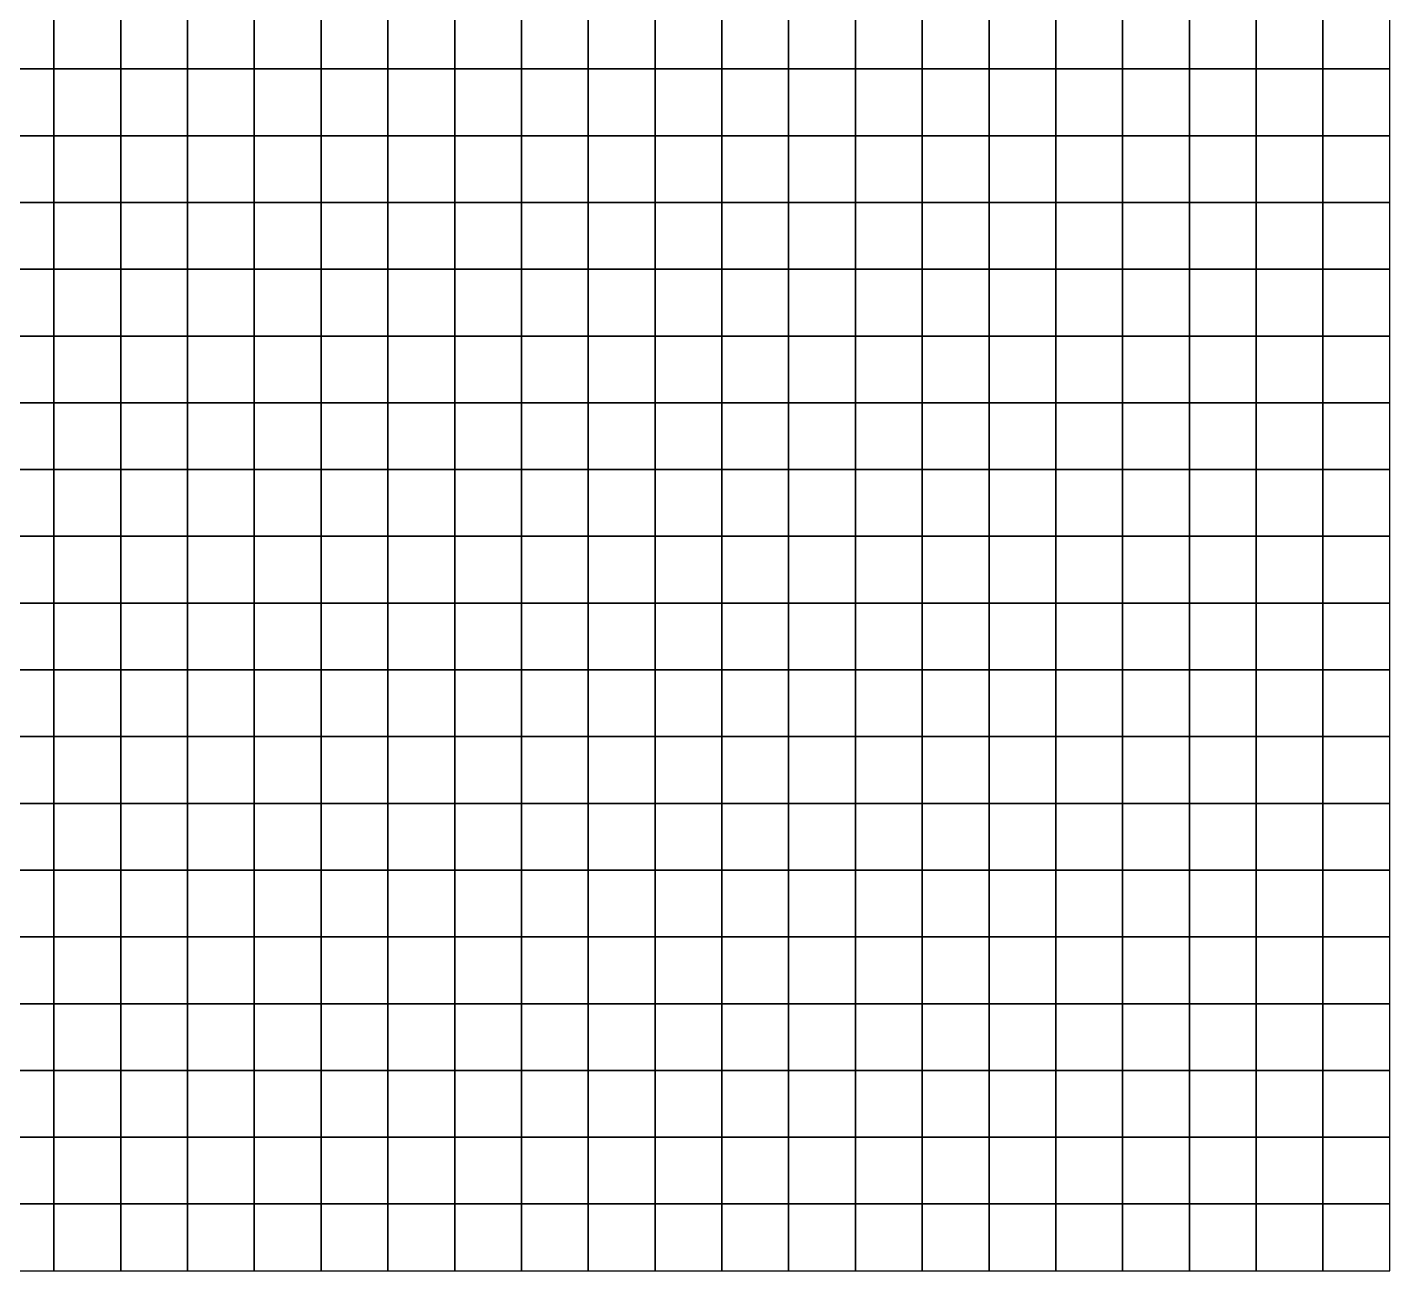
# Model space of a CAD drawing. Header units: metres. Extents: x 100 to 500, y 0 to 760.
# Drawn here: x 296 to 500, y 0 to 186.2 of the extents above; entities that cross this region are included whole.
import ezdxf

# ---------------------------------------------------------------- set-up
doc = ezdxf.new("R2010")
doc.units = ezdxf.units.M

msp = doc.modelspace()

# ---------------------------------------------------------------- linework, layer by layer
at = {"layer": 'C1'}
for points in [[(290, 180, -40.63), (300, 180, -41.93), (300, 190, -43.05), (290, 190, -41.46)], [(300, 180, -41.93), (310, 180, -42.42), (310, 190, -43.8), (300, 190, -43.05)], [(310, 180, -42.42), (320, 180, -42.12), (320, 190, -43.7), (310, 190, -43.8)], [(320, 180, -42.12), (330, 180, -41.02), (330, 190, -42.75), (320, 190, -43.7)], [(330, 180, -41.02), (340, 180, -40.7), (340, 190, -42.57), (330, 190, -42.75)], [(340, 180, -40.7), (350, 180, -41.16), (350, 190, -43.16), (340, 190, -42.57)], [(350, 180, -41.16), (360, 180, -42.39), (360, 190, -44.53), (350, 190, -43.16)], [(360, 180, -42.39), (370, 180, -44.41), (370, 190, -46.68), (360, 190, -44.53)], [(370, 180, -44.41), (380, 180, -47.19), (380, 190, -49.59), (370, 190, -46.68)], [(380, 180, -47.19), (390, 180, -50), (390, 190, -52.46), (380, 190, -49.59)], [(390, 180, -50), (400, 180, -52.82), (400, 190, -55.31), (390, 190, -52.46)], [(400, 180, -52.82), (410, 180, -55.66), (410, 190, -58.12), (400, 190, -55.31)], [(410, 180, -55.66), (420, 180, -58.52), (420, 190, -60.89), (410, 190, -58.12)], [(420, 180, -58.52), (430, 180, -61.39), (430, 190, -63.63), (420, 190, -60.89)], [(430, 180, -61.39), (440, 180, -63.3), (440, 190, -65.45), (430, 190, -63.63)], [(440, 180, -63.3), (450, 180, -64.26), (450, 190, -66.35), (440, 190, -65.45)], [(450, 180, -64.26), (460, 180, -64.24), (460, 190, -66.33), (450, 190, -66.35)], [(460, 180, -64.24), (470, 180, -63.27), (470, 190, -65.38), (460, 190, -66.33)], [(470, 180, -63.27), (480, 180, -61.34), (480, 190, -63.5), (470, 190, -65.38)], [(480, 180, -61.34), (490, 180, -59.79), (490, 190, -62), (480, 190, -63.5)], [(490, 180, -59.79), (500, 180, -58.63), (500, 190, -60.88), (490, 190, -62)], [(290, 170, -39.65), (300, 170, -40.65), (300, 180, -41.93), (290, 180, -40.63)], [(300, 170, -40.65), (310, 170, -40.95), (310, 180, -42.42), (300, 180, -41.93)], [(310, 170, -40.95), (320, 170, -40.56), (320, 180, -42.12), (310, 180, -42.42)], [(320, 170, -40.56), (330, 170, -39.48), (330, 180, -41.02), (320, 180, -42.12)], [(330, 170, -39.48), (340, 170, -39.13), (340, 180, -40.7), (330, 180, -41.02)], [(340, 170, -39.13), (350, 170, -39.51), (350, 180, -41.16), (340, 180, -40.7)], [(350, 170, -39.51), (360, 170, -40.61), (360, 180, -42.39), (350, 180, -41.16)], [(360, 170, -40.61), (370, 170, -42.44), (370, 180, -44.41), (360, 180, -42.39)], [(370, 170, -42.44), (380, 170, -45.01), (380, 180, -47.19), (370, 180, -44.41)], [(380, 170, -45.01), (390, 170, -47.65), (390, 180, -50), (380, 180, -47.19)], [(390, 170, -47.65), (400, 170, -50.39), (400, 180, -52.82), (390, 180, -50)], [(400, 170, -50.39), (410, 170, -53.22), (410, 180, -55.66), (400, 180, -52.82)], [(410, 170, -53.22), (420, 170, -56.14), (420, 180, -58.52), (410, 180, -55.66)], [(420, 170, -56.14), (430, 170, -59.14), (430, 180, -61.39), (420, 180, -58.52)], [(430, 170, -59.14), (440, 170, -61.15), (440, 180, -63.3), (430, 180, -61.39)], [(440, 170, -61.15), (450, 170, -62.16), (450, 180, -64.26), (440, 180, -63.3)], [(450, 170, -62.16), (460, 170, -62.18), (460, 180, -64.24), (450, 180, -64.26)], [(460, 170, -62.18), (470, 170, -61.2), (470, 180, -63.27), (460, 180, -64.24)], [(470, 170, -61.2), (480, 170, -59.22), (480, 180, -61.34), (470, 180, -63.27)], [(480, 170, -59.22), (490, 170, -57.63), (490, 180, -59.79), (480, 180, -61.34)], [(490, 170, -57.63), (500, 170, -56.44), (500, 180, -58.63), (490, 180, -59.79)], [(290, 160, -38.4), (300, 160, -39.15), (300, 170, -40.65), (290, 170, -39.65)], [(300, 160, -39.15), (310, 160, -39.34), (310, 170, -40.95), (300, 170, -40.65)], [(310, 160, -39.34), (320, 160, -38.97), (320, 170, -40.56), (310, 170, -40.95)], [(320, 160, -38.97), (330, 160, -38.04), (330, 170, -39.48), (320, 170, -40.56)], [(330, 160, -38.04), (340, 160, -37.76), (340, 170, -39.13), (330, 170, -39.48)], [(340, 160, -37.76), (350, 160, -38.12), (350, 170, -39.51), (340, 170, -39.13)], [(350, 160, -38.12), (360, 160, -39.1), (360, 170, -40.61), (350, 170, -39.51)], [(360, 160, -39.1), (370, 160, -40.73), (370, 170, -42.44), (360, 170, -40.61)], [(370, 160, -40.73), (380, 160, -42.99), (380, 170, -45.01), (370, 170, -42.44)], [(380, 160, -42.99), (390, 160, -45.42), (390, 170, -47.65), (380, 170, -45.01)], [(390, 160, -45.42), (400, 160, -48.03), (400, 170, -50.39), (390, 170, -47.65)], [(400, 160, -48.03), (410, 160, -50.83), (410, 170, -53.22), (400, 170, -50.39)], [(410, 160, -50.83), (420, 160, -53.8), (420, 170, -56.14), (410, 170, -53.22)], [(420, 160, -53.8), (430, 160, -56.95), (430, 170, -59.14), (420, 170, -56.14)], [(430, 160, -56.95), (440, 160, -59.07), (440, 170, -61.15), (430, 170, -59.14)], [(440, 160, -59.07), (450, 160, -60.16), (450, 170, -62.16), (440, 170, -61.15)], [(450, 160, -60.16), (460, 160, -60.23), (460, 170, -62.18), (450, 170, -62.16)], [(460, 160, -60.23), (470, 160, -59.27), (470, 170, -61.2), (460, 170, -62.18)], [(470, 160, -59.27), (480, 160, -57.28), (480, 170, -59.22), (470, 170, -61.2)], [(480, 160, -57.28), (490, 160, -55.69), (490, 170, -57.63), (480, 170, -59.22)], [(490, 160, -55.69), (500, 160, -54.49), (500, 170, -56.44), (490, 170, -57.63)], [(290, 150, -37.22), (300, 150, -37.81), (300, 160, -39.15), (290, 160, -38.4)], [(300, 150, -37.81), (310, 150, -37.93), (310, 160, -39.34), (300, 160, -39.15)], [(310, 150, -37.93), (320, 150, -37.59), (320, 160, -38.97), (310, 160, -39.34)], [(320, 150, -37.59), (330, 150, -36.8), (330, 160, -38.04), (320, 160, -38.97)], [(330, 150, -36.8), (340, 150, -36.56), (340, 160, -37.76), (330, 160, -38.04)], [(340, 150, -36.56), (350, 150, -36.87), (350, 160, -38.12), (340, 160, -37.76)], [(350, 150, -36.87), (360, 150, -37.73), (360, 160, -39.1), (350, 160, -38.12)], [(360, 150, -37.73), (370, 150, -39.15), (370, 160, -40.73), (360, 160, -39.1)], [(370, 150, -39.15), (380, 150, -41.11), (380, 160, -42.99), (370, 160, -40.73)], [(380, 150, -41.11), (390, 150, -43.35), (390, 160, -45.42), (380, 160, -42.99)], [(390, 150, -43.35), (400, 150, -45.85), (400, 160, -48.03), (390, 160, -45.42)], [(400, 150, -45.85), (410, 150, -48.64), (410, 160, -50.83), (400, 160, -48.03)], [(410, 150, -48.64), (420, 150, -51.69), (420, 160, -53.8), (410, 160, -50.83)], [(420, 150, -51.69), (430, 150, -55.01), (430, 160, -56.95), (420, 160, -53.8)], [(430, 150, -55.01), (440, 150, -57.28), (440, 160, -59.07), (430, 160, -56.95)], [(440, 150, -57.28), (450, 150, -58.49), (450, 160, -60.16), (440, 160, -59.07)], [(450, 150, -58.49), (460, 150, -58.65), (460, 160, -60.23), (450, 160, -60.16)], [(460, 150, -58.65), (470, 150, -57.74), (470, 160, -59.27), (460, 160, -60.23)], [(470, 150, -57.74), (480, 150, -55.78), (480, 160, -57.28), (470, 160, -59.27)], [(480, 150, -55.78), (490, 150, -54.22), (490, 160, -55.69), (480, 160, -57.28)], [(490, 150, -54.22), (500, 150, -53.04), (500, 160, -54.49), (490, 160, -55.69)], [(290, 140, -36.56), (300, 140, -37.07), (300, 150, -37.81), (290, 150, -37.22)], [(300, 140, -37.07), (310, 140, -37.13), (310, 150, -37.93), (300, 150, -37.81)], [(310, 140, -37.13), (320, 140, -36.74), (320, 150, -37.59), (310, 150, -37.93)], [(320, 140, -36.74), (330, 140, -35.91), (330, 150, -36.8), (320, 150, -37.59)], [(330, 140, -35.91), (340, 140, -35.58), (340, 150, -36.56), (330, 150, -36.8)], [(340, 140, -35.58), (350, 140, -35.74), (350, 150, -36.87), (340, 150, -36.56)], [(350, 140, -35.74), (360, 140, -36.41), (360, 150, -37.73), (350, 150, -36.87)], [(360, 140, -36.41), (370, 140, -37.58), (370, 150, -39.15), (360, 150, -37.73)], [(370, 140, -37.58), (380, 140, -39.25), (380, 150, -41.11), (370, 150, -39.15)], [(380, 140, -39.25), (390, 140, -41.31), (390, 150, -43.35), (380, 150, -41.11)], [(390, 140, -41.31), (400, 140, -43.76), (400, 150, -45.85), (390, 150, -43.35)], [(400, 140, -43.76), (410, 140, -46.6), (410, 150, -48.64), (400, 150, -45.85)], [(410, 140, -46.6), (420, 140, -49.83), (420, 150, -51.69), (410, 150, -48.64)], [(420, 140, -49.83), (430, 140, -53.44), (430, 150, -55.01), (420, 150, -51.69)], [(430, 140, -53.44), (440, 140, -55.95), (440, 150, -57.28), (430, 150, -55.01)], [(440, 140, -55.95), (450, 140, -57.34), (450, 150, -58.49), (440, 150, -57.28)], [(450, 140, -57.34), (460, 140, -57.63), (460, 150, -58.65), (450, 150, -58.49)], [(460, 140, -57.63), (470, 140, -56.81), (470, 150, -57.74), (460, 150, -58.65)], [(470, 140, -56.81), (480, 140, -54.88), (480, 150, -55.78), (470, 150, -57.74)], [(480, 140, -54.88), (490, 140, -53.33), (490, 150, -54.22), (480, 150, -55.78)], [(490, 140, -53.33), (500, 140, -52.17), (500, 150, -53.04), (490, 150, -54.22)], [(290, 130, -36.34), (300, 130, -36.83), (300, 140, -37.07), (290, 140, -36.56)], [(300, 130, -36.83), (310, 130, -36.8), (310, 140, -37.13), (300, 140, -37.07)], [(310, 130, -36.8), (320, 130, -36.24), (320, 140, -36.74), (310, 140, -37.13)], [(320, 130, -36.24), (330, 130, -35.16), (330, 140, -35.91), (320, 140, -36.74)], [(330, 130, -35.16), (340, 130, -34.58), (340, 140, -35.58), (330, 140, -35.91)], [(340, 130, -34.58), (350, 130, -34.5), (350, 140, -35.74), (340, 140, -35.58)], [(350, 130, -34.5), (360, 130, -34.92), (360, 140, -36.41), (350, 140, -35.74)], [(360, 130, -34.92), (370, 130, -35.85), (370, 140, -37.58), (360, 140, -36.41)], [(370, 130, -35.85), (380, 130, -37.28), (380, 140, -39.25), (370, 140, -37.58)], [(380, 130, -37.28), (390, 130, -39.21), (390, 140, -41.31), (380, 140, -39.25)], [(390, 130, -39.21), (400, 130, -41.65), (400, 140, -43.76), (390, 140, -41.31)], [(400, 130, -41.65), (410, 130, -44.59), (410, 140, -46.6), (400, 140, -43.76)], [(410, 130, -44.59), (420, 130, -48.03), (420, 140, -49.83), (410, 140, -46.6)], [(420, 130, -48.03), (430, 130, -51.97), (430, 140, -53.44), (420, 140, -49.83)], [(430, 130, -51.97), (440, 130, -54.76), (440, 140, -55.95), (430, 140, -53.44)], [(440, 130, -54.76), (450, 130, -56.39), (450, 140, -57.34), (440, 140, -55.95)], [(450, 130, -56.39), (460, 130, -56.88), (460, 140, -57.63), (450, 140, -57.34)], [(460, 130, -56.88), (470, 130, -56.21), (470, 140, -56.81), (460, 140, -57.63)], [(470, 130, -56.21), (480, 130, -54.39), (480, 140, -54.88), (470, 140, -56.81)], [(480, 130, -54.39), (490, 130, -52.94), (490, 140, -53.33), (480, 140, -54.88)], [(490, 130, -52.94), (500, 130, -51.85), (500, 140, -52.17), (490, 140, -53.33)], [(290, 120, -36.45), (300, 120, -36.98), (300, 130, -36.83), (290, 130, -36.34)], [(300, 120, -36.98), (310, 120, -36.81), (310, 130, -36.8), (300, 130, -36.83)], [(310, 120, -36.81), (320, 120, -35.95), (320, 130, -36.24), (310, 130, -36.8)], [(320, 120, -35.95), (330, 120, -34.42), (330, 130, -35.16), (320, 130, -36.24)], [(330, 120, -34.42), (340, 120, -33.43), (340, 130, -34.58), (330, 130, -35.16)], [(340, 120, -33.43), (350, 120, -33.01), (350, 130, -34.5), (340, 130, -34.58)], [(350, 120, -33.01), (360, 120, -33.15), (360, 130, -34.92), (350, 130, -34.5)], [(360, 120, -33.15), (370, 120, -33.86), (370, 130, -35.85), (360, 130, -34.92)], [(370, 120, -33.86), (380, 120, -35.12), (380, 130, -37.28), (370, 130, -35.85)], [(380, 120, -35.12), (390, 120, -36.99), (390, 130, -39.21), (380, 130, -37.28)], [(390, 120, -36.99), (400, 120, -39.46), (400, 130, -41.65), (390, 130, -39.21)], [(400, 120, -39.46), (410, 120, -42.54), (410, 130, -44.59), (400, 130, -41.65)], [(410, 120, -42.54), (420, 120, -46.22), (420, 130, -48.03), (410, 130, -44.59)], [(420, 120, -46.22), (430, 120, -50.49), (430, 130, -51.97), (420, 130, -48.03)], [(430, 120, -50.49), (440, 120, -53.6), (440, 130, -54.76), (430, 130, -51.97)], [(440, 120, -53.6), (450, 120, -55.53), (450, 130, -56.39), (440, 130, -54.76)], [(450, 120, -55.53), (460, 120, -56.3), (460, 130, -56.88), (450, 130, -56.39)], [(460, 120, -56.3), (470, 120, -55.9), (470, 130, -56.21), (460, 130, -56.88)], [(470, 120, -55.9), (480, 120, -54.33), (480, 130, -54.39), (470, 130, -56.21)], [(480, 120, -54.33), (490, 120, -53.08), (490, 130, -52.94), (480, 130, -54.39)], [(490, 120, -53.08), (500, 120, -52.14), (500, 130, -51.85), (490, 130, -52.94)], [(290, 110, -36.73), (300, 110, -37.3), (300, 120, -36.98), (290, 120, -36.45)], [(300, 110, -37.3), (310, 110, -36.98), (310, 120, -36.81), (300, 120, -36.98)], [(310, 110, -36.98), (320, 110, -35.76), (320, 120, -35.95), (310, 120, -36.81)], [(320, 110, -35.76), (330, 110, -33.65), (330, 120, -34.42), (320, 120, -35.95)], [(330, 110, -33.65), (340, 110, -32.18), (340, 120, -33.43), (330, 120, -34.42)], [(340, 110, -32.18), (350, 110, -31.37), (350, 120, -33.01), (340, 120, -33.43)], [(350, 110, -31.37), (360, 110, -31.21), (360, 120, -33.15), (350, 120, -33.01)], [(360, 110, -31.21), (370, 110, -31.71), (370, 120, -33.86), (360, 120, -33.15)], [(370, 110, -31.71), (380, 110, -32.85), (380, 120, -35.12), (370, 120, -33.86)], [(380, 110, -32.85), (390, 110, -34.69), (390, 120, -36.99), (380, 120, -35.12)], [(390, 110, -34.69), (400, 110, -37.21), (400, 120, -39.46), (390, 120, -36.99)], [(400, 110, -37.21), (410, 110, -40.42), (410, 120, -42.54), (400, 120, -39.46)], [(410, 110, -40.42), (420, 110, -44.33), (420, 120, -46.22), (410, 120, -42.54)], [(420, 110, -44.33), (430, 110, -48.87), (430, 120, -50.49), (420, 120, -46.22)], [(430, 110, -48.87), (440, 110, -52.3), (440, 120, -53.6), (430, 120, -50.49)], [(440, 110, -52.3), (450, 110, -54.56), (450, 120, -55.53), (440, 120, -53.6)], [(450, 110, -54.56), (460, 110, -55.65), (460, 120, -56.3), (450, 120, -55.53)], [(460, 110, -55.65), (470, 110, -55.56), (470, 120, -55.9), (460, 120, -56.3)], [(470, 110, -55.56), (480, 110, -54.35), (480, 120, -54.33), (470, 120, -55.9)], [(480, 110, -54.35), (490, 110, -53.32), (490, 120, -53.08), (480, 120, -54.33)], [(490, 110, -53.32), (500, 110, -52.55), (500, 120, -52.14), (490, 120, -53.08)], [(290, 100, -35.12), (300, 100, -35.54), (300, 110, -37.3), (290, 110, -36.73)], [(300, 100, -35.54), (310, 100, -35.14), (310, 110, -36.98), (300, 110, -37.3)], [(310, 100, -35.14), (320, 100, -33.92), (320, 110, -35.76), (310, 110, -36.98)], [(320, 100, -33.92), (330, 100, -31.87), (330, 110, -33.65), (320, 110, -35.76)], [(330, 100, -31.87), (340, 100, -30.41), (340, 110, -32.18), (330, 110, -33.65)], [(340, 100, -30.41), (350, 100, -29.56), (350, 110, -31.37), (340, 110, -32.18)], [(350, 100, -29.56), (360, 100, -29.3), (360, 110, -31.21), (350, 110, -31.37)], [(360, 100, -29.3), (370, 100, -29.64), (370, 110, -31.71), (360, 110, -31.21)], [(370, 100, -29.64), (380, 100, -30.6), (380, 110, -32.85), (370, 110, -31.71)], [(380, 100, -30.6), (390, 100, -32.34), (390, 110, -34.69), (380, 110, -32.85)], [(390, 100, -32.34), (400, 100, -34.86), (400, 110, -37.21), (390, 110, -34.69)], [(400, 100, -34.86), (410, 100, -38.08), (410, 110, -40.42), (400, 110, -37.21)], [(410, 100, -38.08), (420, 100, -41.96), (420, 110, -44.33), (410, 110, -40.42)], [(420, 100, -41.96), (430, 100, -46.45), (430, 110, -48.87), (420, 110, -44.33)], [(430, 100, -46.45), (440, 100, -49.96), (440, 110, -52.3), (430, 110, -48.87)], [(440, 100, -49.96), (450, 100, -52.39), (450, 110, -54.56), (440, 110, -52.3)], [(450, 100, -52.39), (460, 100, -53.84), (460, 110, -55.65), (450, 110, -54.56)], [(460, 100, -53.84), (470, 100, -54.34), (470, 110, -55.56), (460, 110, -55.65)], [(470, 100, -54.34), (480, 100, -53.85), (480, 110, -54.35), (470, 110, -55.56)], [(480, 100, -53.85), (490, 100, -53.38), (490, 110, -53.32), (480, 110, -54.35)], [(490, 100, -53.38), (500, 100, -53), (500, 110, -52.55), (490, 110, -53.32)], [(290, 90, -32.71), (300, 90, -33.02), (300, 100, -35.54), (290, 100, -35.12)], [(300, 90, -33.02), (310, 90, -32.66), (310, 100, -35.14), (300, 100, -35.54)], [(310, 90, -32.66), (320, 90, -31.62), (320, 100, -33.92), (310, 100, -35.14)], [(320, 90, -31.62), (330, 90, -29.89), (330, 100, -31.87), (320, 100, -33.92)], [(330, 90, -29.89), (340, 90, -28.64), (340, 100, -30.41), (330, 100, -31.87)], [(340, 90, -28.64), (350, 90, -27.87), (350, 100, -29.56), (340, 100, -30.41)], [(350, 90, -27.87), (360, 90, -27.59), (360, 100, -29.3), (350, 100, -29.56)], [(360, 90, -27.59), (370, 90, -27.78), (370, 100, -29.64), (360, 100, -29.3)], [(370, 90, -27.78), (380, 90, -28.48), (380, 100, -30.6), (370, 100, -29.64)], [(380, 90, -28.48), (390, 90, -30.16), (390, 100, -32.34), (380, 100, -30.6)], [(390, 90, -30.16), (400, 90, -32.99), (400, 100, -34.86), (390, 100, -32.34)], [(400, 90, -32.99), (410, 90, -36.42), (410, 100, -38.08), (400, 100, -34.86)], [(410, 90, -36.42), (420, 90, -40.42), (420, 100, -41.96), (410, 100, -38.08)], [(420, 90, -40.42), (430, 90, -44.93), (430, 100, -46.45), (420, 100, -41.96)], [(430, 90, -44.93), (440, 90, -48.39), (440, 100, -49.96), (430, 100, -46.45)], [(440, 90, -48.39), (450, 90, -50.58), (450, 100, -52.39), (440, 100, -49.96)], [(450, 90, -50.58), (460, 90, -52.03), (460, 100, -53.84), (450, 100, -52.39)], [(460, 90, -52.03), (470, 90, -52.78), (470, 100, -54.34), (460, 100, -53.84)], [(470, 90, -52.78), (480, 90, -52.78), (480, 100, -53.85), (470, 100, -54.34)], [(480, 90, -52.78), (490, 90, -52.71), (490, 100, -53.38), (480, 100, -53.85)], [(490, 90, -52.71), (500, 90, -52.62), (500, 100, -53), (490, 100, -53.38)], [(290, 80, -30.58), (300, 80, -31.3), (300, 90, -33.02), (290, 90, -32.71)], [(300, 80, -31.3), (310, 80, -31.56), (310, 90, -32.66), (300, 90, -33.02)], [(310, 80, -31.56), (320, 80, -31.34), (320, 90, -31.62), (310, 90, -32.66)], [(320, 80, -31.34), (330, 80, -30.64), (330, 90, -29.89), (320, 90, -31.62)], [(330, 80, -30.64), (340, 80, -29.95), (340, 90, -28.64), (330, 90, -29.89)], [(340, 80, -29.95), (350, 80, -29.48), (350, 90, -27.87), (340, 90, -28.64)], [(350, 80, -29.48), (360, 80, -29.35), (360, 90, -27.59), (350, 90, -27.87)], [(360, 80, -29.35), (370, 80, -29.57), (370, 90, -27.78), (360, 90, -27.59)], [(370, 80, -29.57), (380, 80, -30.16), (380, 90, -28.48), (370, 90, -27.78)], [(380, 80, -30.16), (390, 80, -31.59), (390, 90, -30.16), (380, 90, -28.48)], [(390, 80, -31.59), (400, 80, -34.02), (400, 90, -32.99), (390, 90, -30.16)], [(400, 80, -34.02), (410, 80, -36.92), (410, 90, -36.42), (400, 90, -32.99)], [(410, 80, -36.92), (420, 80, -40.24), (420, 90, -40.42), (410, 90, -36.42)], [(420, 80, -40.24), (430, 80, -43.94), (430, 90, -44.93), (420, 90, -40.42)], [(430, 80, -43.94), (440, 80, -46.84), (440, 90, -48.39), (430, 90, -44.93)], [(440, 80, -46.84), (450, 80, -48.71), (450, 90, -50.58), (440, 90, -48.39)], [(450, 80, -48.71), (460, 80, -50.1), (460, 90, -52.03), (450, 90, -50.58)], [(460, 80, -50.1), (470, 80, -51.02), (470, 90, -52.78), (460, 90, -52.03)], [(470, 80, -51.02), (480, 80, -51.45), (480, 90, -52.78), (470, 90, -52.78)], [(480, 80, -51.45), (490, 80, -51.7), (490, 90, -52.71), (480, 90, -52.78)], [(490, 80, -51.7), (500, 80, -51.87), (500, 90, -52.62), (490, 90, -52.71)], [(290, 70, -29.97), (300, 70, -30.69), (300, 80, -31.3), (290, 80, -30.58)], [(300, 70, -30.69), (310, 70, -31.18), (310, 80, -31.56), (300, 80, -31.3)], [(310, 70, -31.18), (320, 70, -31.42), (320, 80, -31.34), (310, 80, -31.56)], [(320, 70, -31.42), (330, 70, -31.42), (330, 80, -30.64), (320, 80, -31.34)], [(330, 70, -31.42), (340, 70, -31.27), (340, 80, -29.95), (330, 80, -30.64)], [(340, 70, -31.27), (350, 70, -31.18), (350, 80, -29.48), (340, 80, -29.95)], [(350, 70, -31.18), (360, 70, -31.29), (360, 80, -29.35), (350, 80, -29.48)], [(360, 70, -31.29), (370, 70, -31.59), (370, 80, -29.57), (360, 80, -29.35)], [(370, 70, -31.59), (380, 70, -32.11), (380, 80, -30.16), (370, 80, -29.57)], [(380, 70, -32.11), (390, 70, -33.32), (390, 80, -31.59), (380, 80, -30.16)], [(390, 70, -33.32), (400, 70, -35.36), (400, 80, -34.02), (390, 80, -31.59)], [(400, 70, -35.36), (410, 70, -37.71), (410, 80, -36.92), (400, 80, -34.02)], [(410, 70, -37.71), (420, 70, -40.32), (420, 80, -40.24), (410, 80, -36.92)], [(420, 70, -40.32), (430, 70, -43.15), (430, 80, -43.94), (420, 80, -40.24)], [(430, 70, -43.15), (440, 70, -45.41), (440, 80, -46.84), (430, 80, -43.94)], [(440, 70, -45.41), (450, 70, -46.87), (450, 80, -48.71), (440, 80, -46.84)], [(450, 70, -46.87), (460, 70, -48.07), (460, 80, -50.1), (450, 80, -48.71)], [(460, 70, -48.07), (470, 70, -49.04), (470, 80, -51.02), (460, 80, -50.1)], [(470, 70, -49.04), (480, 70, -49.74), (480, 80, -51.45), (470, 80, -51.02)], [(480, 70, -49.74), (490, 70, -50.21), (490, 80, -51.7), (480, 80, -51.45)], [(490, 70, -50.21), (500, 70, -50.54), (500, 80, -51.87), (490, 80, -51.7)], [(290, 60, -29.29), (300, 60, -30), (300, 70, -30.69), (290, 70, -29.97)], [(300, 60, -30), (310, 60, -30.73), (310, 70, -31.18), (300, 70, -30.69)], [(310, 60, -30.73), (320, 60, -31.48), (320, 70, -31.42), (310, 70, -31.18)], [(320, 60, -31.48), (330, 60, -32.23), (330, 70, -31.42), (320, 70, -31.42)], [(330, 60, -32.23), (340, 60, -32.68), (340, 70, -31.27), (330, 70, -31.42)], [(340, 60, -32.68), (350, 60, -33.03), (350, 70, -31.18), (340, 70, -31.27)], [(350, 60, -33.03), (360, 60, -33.41), (360, 70, -31.29), (350, 70, -31.18)], [(360, 60, -33.41), (370, 60, -33.83), (370, 70, -31.59), (360, 70, -31.29)], [(370, 60, -33.83), (380, 60, -34.31), (380, 70, -32.11), (370, 70, -31.59)], [(380, 60, -34.31), (390, 60, -35.31), (390, 70, -33.32), (380, 70, -32.11)], [(390, 60, -35.31), (400, 60, -36.97), (400, 70, -35.36), (390, 70, -33.32)], [(400, 60, -36.97), (410, 60, -38.76), (410, 70, -37.71), (400, 70, -35.36)], [(410, 60, -38.76), (420, 60, -40.64), (420, 70, -40.32), (410, 70, -37.71)], [(420, 60, -40.64), (430, 60, -42.62), (430, 70, -43.15), (420, 70, -40.32)], [(430, 60, -42.62), (440, 60, -44.18), (440, 70, -45.41), (430, 70, -43.15)], [(440, 60, -44.18), (450, 60, -45.16), (450, 70, -46.87), (440, 70, -45.41)], [(450, 60, -45.16), (460, 60, -46.11), (460, 70, -48.07), (450, 70, -46.87)], [(460, 60, -46.11), (470, 60, -47.06), (470, 70, -49.04), (460, 70, -48.07)], [(470, 60, -47.06), (480, 60, -47.91), (480, 70, -49.74), (470, 70, -49.04)], [(480, 60, -47.91), (490, 60, -48.57), (490, 70, -50.21), (480, 70, -49.74)], [(490, 60, -48.57), (500, 60, -49.04), (500, 70, -50.54), (490, 70, -50.21)], [(290, 50, -30.32), (300, 50, -31.23), (300, 60, -30), (290, 60, -29.29)], [(300, 50, -31.23), (310, 50, -32.16), (310, 60, -30.73), (300, 60, -30)], [(310, 50, -32.16), (320, 50, -33.11), (320, 60, -31.48), (310, 60, -30.73)], [(320, 50, -33.11), (330, 50, -34.08), (330, 60, -32.23), (320, 60, -31.48)], [(330, 50, -34.08), (340, 50, -34.72), (340, 60, -32.68), (330, 60, -32.23)], [(340, 50, -34.72), (350, 50, -35.22), (350, 60, -33.03), (340, 60, -32.68)], [(350, 50, -35.22), (360, 50, -35.71), (360, 60, -33.41), (350, 60, -33.03)], [(360, 50, -35.71), (370, 50, -36.21), (370, 60, -33.83), (360, 60, -33.41)], [(370, 50, -36.21), (380, 50, -36.72), (380, 60, -34.31), (370, 60, -33.83)], [(380, 50, -36.72), (390, 50, -37.55), (390, 60, -35.31), (380, 60, -34.31)], [(390, 50, -37.55), (400, 50, -38.86), (400, 60, -36.97), (390, 60, -35.31)], [(400, 50, -38.86), (410, 50, -40.19), (410, 60, -38.76), (400, 60, -36.97)], [(410, 50, -40.19), (420, 50, -41.55), (420, 60, -40.64), (410, 60, -38.76)], [(420, 50, -41.55), (430, 50, -42.93), (430, 60, -42.62), (420, 60, -40.64)], [(430, 50, -42.93), (440, 50, -44.01), (440, 60, -44.18), (430, 60, -42.62)], [(440, 50, -44.01), (450, 50, -44.64), (450, 60, -45.16), (440, 60, -44.18)], [(450, 50, -44.64), (460, 50, -45.26), (460, 60, -46.11), (450, 60, -45.16)], [(460, 50, -45.26), (470, 50, -45.88), (470, 60, -47.06), (460, 60, -46.11)], [(470, 50, -45.88), (480, 50, -46.51), (480, 60, -47.91), (470, 60, -47.06)], [(480, 50, -46.51), (490, 50, -47.01), (490, 60, -48.57), (480, 60, -47.91)], [(490, 50, -47.01), (500, 50, -47.38), (500, 60, -49.04), (490, 60, -48.57)], [(290, 40, -31.74), (300, 40, -32.76), (300, 50, -31.23), (290, 50, -30.32)], [(300, 40, -32.76), (310, 40, -33.81), (310, 50, -32.16), (300, 50, -31.23)], [(310, 40, -33.81), (320, 40, -34.88), (320, 50, -33.11), (310, 50, -32.16)], [(320, 40, -34.88), (330, 40, -35.97), (330, 50, -34.08), (320, 50, -33.11)], [(330, 40, -35.97), (340, 40, -36.73), (340, 50, -34.72), (330, 50, -34.08)], [(340, 40, -36.73), (350, 40, -37.35), (350, 50, -35.22), (340, 50, -34.72)], [(350, 40, -37.35), (360, 40, -37.98), (360, 50, -35.71), (350, 50, -35.22)], [(360, 40, -37.98), (370, 40, -38.6), (370, 50, -36.21), (360, 50, -35.71)], [(370, 40, -38.6), (380, 40, -39.23), (380, 50, -36.72), (370, 50, -36.21)], [(380, 40, -39.23), (390, 40, -39.85), (390, 50, -37.55), (380, 50, -36.72)], [(390, 40, -39.85), (400, 40, -40.48), (400, 50, -38.86), (390, 50, -37.55)], [(400, 40, -40.48), (410, 40, -41.1), (410, 50, -40.19), (400, 50, -38.86)], [(410, 40, -41.1), (420, 40, -41.72), (420, 50, -41.55), (410, 50, -40.19)], [(420, 40, -41.72), (430, 40, -42.35), (430, 50, -42.93), (420, 50, -41.55)], [(430, 40, -42.35), (440, 40, -42.97), (440, 50, -44.01), (430, 50, -42.93)], [(440, 40, -42.97), (450, 40, -43.6), (450, 50, -44.64), (440, 50, -44.01)], [(450, 40, -43.6), (460, 40, -44.22), (460, 50, -45.26), (450, 50, -44.64)], [(460, 40, -44.22), (470, 40, -44.85), (470, 50, -45.88), (460, 50, -45.26)], [(470, 40, -44.85), (480, 40, -45.47), (480, 50, -46.51), (470, 50, -45.88)], [(480, 40, -45.47), (490, 40, -45.97), (490, 50, -47.01), (480, 50, -46.51)], [(490, 40, -45.97), (500, 40, -46.34), (500, 50, -47.38), (490, 50, -47.01)], [(290, 30, -32.57), (300, 30, -33.19), (300, 40, -32.76), (290, 40, -31.74)], [(300, 30, -33.19), (310, 30, -33.82), (310, 40, -33.81), (300, 40, -32.76)], [(310, 30, -33.82), (320, 30, -34.44), (320, 40, -34.88), (310, 40, -33.81)], [(320, 30, -34.44), (330, 30, -35.07), (330, 40, -35.97), (320, 40, -34.88)], [(330, 30, -35.07), (340, 30, -35.69), (340, 40, -36.73), (330, 40, -35.97)], [(340, 30, -35.69), (350, 30, -36.32), (350, 40, -37.35), (340, 40, -36.73)], [(350, 30, -36.32), (360, 30, -36.94), (360, 40, -37.98), (350, 40, -37.35)], [(360, 30, -36.94), (370, 30, -37.56), (370, 40, -38.6), (360, 40, -37.98)], [(370, 30, -37.56), (380, 30, -38.19), (380, 40, -39.23), (370, 40, -38.6)], [(380, 30, -38.19), (390, 30, -38.81), (390, 40, -39.85), (380, 40, -39.23)], [(390, 30, -38.81), (400, 30, -39.44), (400, 40, -40.48), (390, 40, -39.85)], [(400, 30, -39.44), (410, 30, -40.06), (410, 40, -41.1), (400, 40, -40.48)], [(410, 30, -40.06), (420, 30, -40.69), (420, 40, -41.72), (410, 40, -41.1)], [(420, 30, -40.69), (430, 30, -41.31), (430, 40, -42.35), (420, 40, -41.72)], [(430, 30, -41.31), (440, 30, -41.94), (440, 40, -42.97), (430, 40, -42.35)], [(440, 30, -41.94), (450, 30, -42.56), (450, 40, -43.6), (440, 40, -42.97)], [(450, 30, -42.56), (460, 30, -43.18), (460, 40, -44.22), (450, 40, -43.6)], [(460, 30, -43.18), (470, 30, -43.81), (470, 40, -44.85), (460, 40, -44.22)], [(470, 30, -43.81), (480, 30, -44.43), (480, 40, -45.47), (470, 40, -44.85)], [(480, 30, -44.43), (490, 30, -44.93), (490, 40, -45.97), (480, 40, -45.47)], [(490, 30, -44.93), (500, 30, -45.31), (500, 40, -46.34), (490, 40, -45.97)], [(290, 20, -31.53), (300, 20, -32.16), (300, 30, -33.19), (290, 30, -32.57)], [(300, 20, -32.16), (310, 20, -32.78), (310, 30, -33.82), (300, 30, -33.19)], [(310, 20, -32.78), (320, 20, -33.41), (320, 30, -34.44), (310, 30, -33.82)], [(320, 20, -33.41), (330, 20, -34.03), (330, 30, -35.07), (320, 30, -34.44)], [(330, 20, -34.03), (340, 20, -34.65), (340, 30, -35.69), (330, 30, -35.07)], [(340, 20, -34.65), (350, 20, -35.28), (350, 30, -36.32), (340, 30, -35.69)], [(350, 20, -35.28), (360, 20, -35.9), (360, 30, -36.94), (350, 30, -36.32)], [(360, 20, -35.9), (370, 20, -36.53), (370, 30, -37.56), (360, 30, -36.94)], [(370, 20, -36.53), (380, 20, -37.15), (380, 30, -38.19), (370, 30, -37.56)], [(380, 20, -37.15), (390, 20, -37.78), (390, 30, -38.81), (380, 30, -38.19)], [(390, 20, -37.78), (400, 20, -38.4), (400, 30, -39.44), (390, 30, -38.81)], [(400, 20, -38.4), (410, 20, -39.02), (410, 30, -40.06), (400, 30, -39.44)], [(410, 20, -39.02), (420, 20, -39.65), (420, 30, -40.69), (410, 30, -40.06)], [(420, 20, -39.65), (430, 20, -40.27), (430, 30, -41.31), (420, 30, -40.69)], [(430, 20, -40.27), (440, 20, -40.9), (440, 30, -41.94), (430, 30, -41.31)], [(440, 20, -40.9), (450, 20, -41.52), (450, 30, -42.56), (440, 30, -41.94)], [(450, 20, -41.52), (460, 20, -42.15), (460, 30, -43.18), (450, 30, -42.56)], [(460, 20, -42.15), (470, 20, -42.77), (470, 30, -43.81), (460, 30, -43.18)], [(470, 20, -42.77), (480, 20, -43.39), (480, 30, -44.43), (470, 30, -43.81)], [(480, 20, -43.39), (490, 20, -43.89), (490, 30, -44.93), (480, 30, -44.43)], [(490, 20, -43.89), (500, 20, -44.27), (500, 30, -45.31), (490, 30, -44.93)], [(290, 10, -30.7), (300, 10, -31.33), (300, 20, -32.16), (290, 20, -31.53)], [(300, 10, -31.33), (310, 10, -31.95), (310, 20, -32.78), (300, 20, -32.16)], [(310, 10, -31.95), (320, 10, -32.57), (320, 20, -33.41), (310, 20, -32.78)], [(320, 10, -32.57), (330, 10, -33.2), (330, 20, -34.03), (320, 20, -33.41)], [(330, 10, -33.2), (340, 10, -33.82), (340, 20, -34.65), (330, 20, -34.03)], [(340, 10, -33.82), (350, 10, -34.45), (350, 20, -35.28), (340, 20, -34.65)], [(350, 10, -34.45), (360, 10, -35.07), (360, 20, -35.9), (350, 20, -35.28)], [(360, 10, -35.07), (370, 10, -35.7), (370, 20, -36.53), (360, 20, -35.9)], [(370, 10, -35.7), (380, 10, -36.32), (380, 20, -37.15), (370, 20, -36.53)], [(380, 10, -36.32), (390, 10, -36.94), (390, 20, -37.78), (380, 20, -37.15)], [(390, 10, -36.94), (400, 10, -37.57), (400, 20, -38.4), (390, 20, -37.78)], [(400, 10, -37.57), (410, 10, -38.19), (410, 20, -39.02), (400, 20, -38.4)], [(410, 10, -38.19), (420, 10, -38.82), (420, 20, -39.65), (410, 20, -39.02)], [(420, 10, -38.82), (430, 10, -39.44), (430, 20, -40.27), (420, 20, -39.65)], [(430, 10, -39.44), (440, 10, -40.07), (440, 20, -40.9), (430, 20, -40.27)], [(440, 10, -40.07), (450, 10, -40.69), (450, 20, -41.52), (440, 20, -40.9)], [(450, 10, -40.69), (460, 10, -41.31), (460, 20, -42.15), (450, 20, -41.52)], [(460, 10, -41.31), (470, 10, -41.94), (470, 20, -42.77), (460, 20, -42.15)], [(470, 10, -41.94), (480, 10, -42.56), (480, 20, -43.39), (470, 20, -42.77)], [(480, 10, -42.56), (490, 10, -43.06), (490, 20, -43.89), (480, 20, -43.39)], [(490, 10, -43.06), (500, 10, -43.44), (500, 20, -44.27), (490, 20, -43.89)], [(290, 0, -30.08), (300, 0, -30.7), (300, 10, -31.33), (290, 10, -30.7)], [(300, 0, -30.7), (310, 0, -31.33), (310, 10, -31.95), (300, 10, -31.33)], [(310, 0, -31.33), (320, 0, -31.95), (320, 10, -32.57), (310, 10, -31.95)], [(320, 0, -31.95), (330, 0, -32.58), (330, 10, -33.2), (320, 10, -32.57)], [(330, 0, -32.58), (340, 0, -33.2), (340, 10, -33.82), (330, 10, -33.2)], [(340, 0, -33.2), (350, 0, -33.82), (350, 10, -34.45), (340, 10, -33.82)], [(350, 0, -33.82), (360, 0, -34.45), (360, 10, -35.07), (350, 10, -34.45)], [(360, 0, -34.45), (370, 0, -35.07), (370, 10, -35.7), (360, 10, -35.07)], [(370, 0, -35.07), (380, 0, -35.7), (380, 10, -36.32), (370, 10, -35.7)], [(380, 0, -35.7), (390, 0, -36.32), (390, 10, -36.94), (380, 10, -36.32)], [(390, 0, -36.32), (400, 0, -36.95), (400, 10, -37.57), (390, 10, -36.94)], [(400, 0, -36.95), (410, 0, -37.57), (410, 10, -38.19), (400, 10, -37.57)], [(410, 0, -37.57), (420, 0, -38.19), (420, 10, -38.82), (410, 10, -38.19)], [(420, 0, -38.19), (430, 0, -38.82), (430, 10, -39.44), (420, 10, -38.82)], [(430, 0, -38.82), (440, 0, -39.44), (440, 10, -40.07), (430, 10, -39.44)], [(440, 0, -39.44), (450, 0, -40.07), (450, 10, -40.69), (440, 10, -40.07)], [(450, 0, -40.07), (460, 0, -40.69), (460, 10, -41.31), (450, 10, -40.69)], [(460, 0, -40.69), (470, 0, -41.32), (470, 10, -41.94), (460, 10, -41.31)], [(470, 0, -41.32), (480, 0, -41.94), (480, 10, -42.56), (470, 10, -41.94)], [(480, 0, -41.94), (490, 0, -42.44), (490, 10, -43.06), (480, 10, -42.56)], [(490, 0, -42.44), (500, 0, -42.81), (500, 10, -43.44), (490, 10, -43.06)]]:
    msp.add_3dface(points, dxfattribs=at)

doc.saveas('drawing.dxf')
